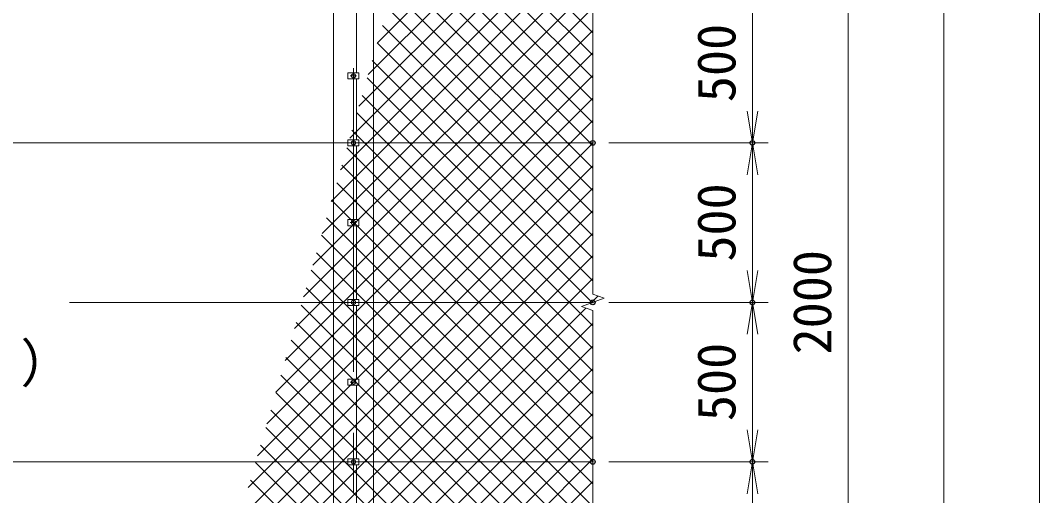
# Model space of a CAD drawing. Units: millimetres at full size. Extents: x -10500 to 10500, y -7425 to 7425.
# Drawn here: x -3557 to -364, y 419 to 1909 of the extents above; entities that cross this region are included whole.
import ezdxf
from ezdxf.enums import TextEntityAlignment as Align

# ---------------------------------------------------------------- set-up
doc = ezdxf.new("R2010")
doc.units = ezdxf.units.MM
doc.header["$LTSCALE"] = 30
doc.header["$PDMODE"] = 32
doc.header["$PDSIZE"] = 15
doc.linetypes.add('USER1', pattern=[50.8, 31.75, -6.35, 6.35, -6.35])
for name, color, linetype, lineweight in [('0-0_D-STR3', 3, 'Continuous', 13), ('0-1_D-BMK', 2, 'USER1', 13), ('0-2_D-STR1', 1, 'Continuous', 18), ('0-3_D-STR-DIM', 7, 'Continuous', 13), ('0-4_D-STR2', 7, 'Continuous', 13), ('0-5_D-STR-TXT', 7, 'Continuous', 13), ('0-8_0', 7, 'Continuous', 18)]:
    doc.layers.add(name, color=color, linetype=linetype, lineweight=lineweight)
doc.layers.add('0-9_Defpoints', color=253, linetype='Continuous')
doc.styles.add('ＭＳ ゴシック', font='')
doc.styles.get('ＭＳ ゴシック').set_extended_font_data('MS Gothic')

# ---------------------------------------------------------------- blocks, each defined once
blk = doc.blocks.new('_Open')
at = {"layer": '0-8_0'}
blk.add_line((-30, 5), (0, 0), dxfattribs=at)
blk.add_lwpolyline([(-30, -5), (0, 0), (-30, 0)], dxfattribs=at)

msp = doc.modelspace()

# ---------------------------------------------------------------- linework, layer by layer
at = {"layer": '0-0_D-STR3'}
for p, q in [((-2503.59, 1744.69), (-2503.59, 1935.69)), ((-2496.39, 1744.69), (-2530.79, 1744.69)), ((-2530.79, 1744.69), (-2530.79, 1725.69)), ((-2496.39, 1725.69), (-2530.79, 1725.69)), ((-2513.59, 1742.69), (-2520.09, 1738.94)), ((-2520.09, 1738.94), (-2520.09, 1731.43)), ((-2520.09, 1731.43), (-2513.59, 1727.68)), ((-2507.09, 1738.94), (-2513.59, 1742.69)), ((-2513.59, 1727.68), (-2507.09, 1731.43)), ((-2507.09, 1731.43), (-2507.09, 1738.94)), ((-2503.59, 1534.69), (-2503.59, 1725.69)), ((-2496.39, 1744.69), (-2496.39, 1725.69)), ((-2496.39, 1534.69), (-2530.79, 1534.69)), ((-2530.79, 1534.69), (-2530.79, 1515.69)), ((-2496.39, 1534.69), (-2496.39, 1515.69)), ((-8496.39, 1525.19), (-1763.59, 1525.19)), ((-2496.39, 1515.69), (-2530.79, 1515.69)), ((-2513.59, 1532.69), (-2520.09, 1528.94)), ((-2520.09, 1528.94), (-2520.09, 1521.43)), ((-2520.09, 1521.43), (-2513.59, 1517.68)), ((-2507.09, 1528.94), (-2513.59, 1532.69)), ((-2513.59, 1517.68), (-2507.09, 1521.43)), ((-2507.09, 1521.43), (-2507.09, 1528.94)), ((-2503.59, 1284.69), (-2503.59, 1515.69)), ((-2513.59, 1282.69), (-2520.09, 1278.94)), ((-2520.09, 1278.94), (-2520.09, 1271.43)), ((-2507.09, 1278.94), (-2513.59, 1282.69)), ((-2507.09, 1271.43), (-2507.09, 1278.94)), ((-2496.39, 1284.69), (-2496.39, 1265.69)), ((-2496.39, 1265.69), (-2530.79, 1265.69)), ((-2520.09, 1271.43), (-2513.59, 1267.68)), ((-2513.59, 1267.68), (-2507.09, 1271.43)), ((-2503.59, 1034.69), (-2503.59, 1265.69)), ((-3402.72, 1025.19), (-1763.59, 1025.19)), ((-2530.79, 1034.69), (-2530.79, 1015.69)), ((-2496.39, 1034.69), (-2530.79, 1034.69)), ((-2513.59, 1032.69), (-2520.09, 1028.94)), ((-2520.09, 1028.94), (-2520.09, 1021.43)), ((-2507.09, 1028.94), (-2513.59, 1032.69)), ((-2507.09, 1021.43), (-2507.09, 1028.94)), ((-2496.39, 1034.69), (-2496.39, 1015.69)), ((-2496.39, 1015.69), (-2530.79, 1015.69)), ((-2520.09, 1021.43), (-2513.59, 1017.68)), ((-2513.59, 1017.68), (-2507.09, 1021.43)), ((-2503.59, 784.69), (-2503.59, 1015.69)), ((-2496.39, 784.69), (-2530.79, 784.69)), ((-2530.79, 784.69), (-2530.79, 765.69)), ((-2513.59, 782.69), (-2520.09, 778.94)), ((-2520.09, 778.94), (-2520.09, 771.43)), ((-2520.09, 771.43), (-2513.59, 767.68)), ((-2507.09, 778.94), (-2513.59, 782.69)), ((-2513.59, 767.68), (-2507.09, 771.43)), ((-2507.09, 771.43), (-2507.09, 778.94)), ((-2496.39, 784.69), (-2496.39, 765.69)), ((-2496.39, 765.69), (-2530.79, 765.69)), ((-2503.59, 534.69), (-2503.59, 765.69)), ((-8496.39, 525.19), (-1763.59, 525.19)), ((-2496.39, 534.69), (-2530.79, 534.69)), ((-2530.79, 534.69), (-2530.79, 515.69)), ((-2496.39, 515.69), (-2530.79, 515.69)), ((-2513.59, 532.69), (-2520.09, 528.94)), ((-2520.09, 528.94), (-2520.09, 521.43)), ((-2520.09, 521.43), (-2513.59, 517.68)), ((-2507.09, 528.94), (-2513.59, 532.69)), ((-2513.59, 517.68), (-2507.09, 521.43)), ((-2507.09, 521.43), (-2507.09, 528.94)), ((-2503.59, 324.69), (-2503.59, 515.69)), ((-2496.39, 534.69), (-2496.39, 515.69))]:
    msp.add_line(p, q, dxfattribs=at)
msp.add_lwpolyline([(-2496.39, 1284.69), (-2530.79, 1284.69), (-2530.79, 1265.69)], dxfattribs=at)
for centre in [(-2513.59, 1735.19), (-2513.59, 1525.19), (-2513.59, 1275.19), (-2513.59, 1025.19), (-2513.59, 775.19), (-2513.59, 525.19)]:
    msp.add_circle(centre, 6.25, dxfattribs=at)
at = {"layer": '0-1_D-BMK'}
for p, q in [((-2513.59, -3764.81), (-2513.59, 3173.42)), ((-2503.59, 1735.19), (-2523.59, 1735.19)), ((-2503.59, 1525.19), (-2523.59, 1525.19)), ((-2503.59, 1275.19), (-2523.59, 1275.19)), ((-2503.59, 1025.19), (-2523.59, 1025.19)), ((-2503.59, 775.19), (-2523.59, 775.19)), ((-2503.59, 525.19), (-2523.59, 525.19))]:
    msp.add_line(p, q, dxfattribs=at)
at = {"layer": '0-2_D-STR1'}
for p, q in [((-2576.09, 1953.19), (-2576.09, 48.19)), ((-2451.09, 48.19), (-2451.09, 1953.19))]:
    msp.add_line(p, q, dxfattribs=at)
at = {"layer": '0-3_D-STR-DIM'}
for p, q in [((-1763.59, 2499.47), (-1763.59, 1050.84)), ((-1263.59, 1525.19), (-1263.59, 2025.19)), ((-963.59, 2025.19), (-963.59, 25.19)), ((-663.59, -1974.81), (-663.59, 2025.19)), ((-363.59, -3004.81), (-363.59, 2025.19)), ((-1713.59, 1525.19), (-1213.59, 1525.19)), ((-1713.59, 1525.19), (-1213.59, 1525.19)), ((-1263.59, 1025.19), (-1263.59, 1525.19)), ((-1798.82, 1012.36), (-1728.34, 1038.01)), ((-1728.34, 1038.01), (-1763.58, 1050.84)), ((-1713.59, 1025.19), (-1213.59, 1025.19)), ((-1713.59, 1025.19), (-1213.59, 1025.19)), ((-1263.59, 525.19), (-1263.59, 1025.19)), ((-1763.58, 999.54), (-1798.82, 1012.36)), ((-1763.59, 999.54), (-1763.59, -949.16)), ((-1713.59, 525.19), (-1213.59, 525.19)), ((-1713.59, 525.19), (-1213.59, 525.19)), ((-1263.59, 25.19), (-1263.59, 525.19))]:
    msp.add_line(p, q, dxfattribs=at)
at = {"layer": '0-4_D-STR2'}
for p, q in [((-2640.84, 1142.02), (-1763.59, 2019.28)), ((-2611.96, 1241.62), (-1832.39, 2021.19)), ((-2583.07, 1341.21), (-1903.1, 2021.19)), ((-2554.19, 1440.81), (-1973.81, 2021.19)), ((-2525.3, 1540.4), (-2044.52, 2021.19)), ((-2496.42, 1640), (-2115.23, 2021.19)), ((-2467.53, 1739.59), (-2185.94, 2021.19)), ((-2438.65, 1839.19), (-2256.65, 2021.19)), ((-1763.58, 1446.3), (-2338.47, 2021.19)), ((-1763.58, 1517.01), (-2267.76, 2021.19)), ((-1763.58, 1587.72), (-2197.05, 2021.19)), ((-1763.58, 1658.43), (-2126.34, 2021.19)), ((-1763.58, 1729.14), (-2055.63, 2021.19)), ((-1763.58, 1799.85), (-1984.92, 2021.19)), ((-1763.59, 1870.57), (-1914.21, 2021.19)), ((-1763.58, 1375.59), (-2391.11, 2003.11)), ((-2669.73, 1042.43), (-1763.59, 1948.57)), ((-1763.58, 1304.87), (-2407.01, 1948.3)), ((-1763.58, 1234.16), (-2422.9, 1893.49)), ((-2698.61, 942.83), (-1763.59, 1877.86)), ((-1763.58, 1163.45), (-2438.8, 1838.67)), ((-2727.5, 843.24), (-1763.58, 1807.15)), ((-1763.58, 1092.74), (-2454.7, 1783.86)), ((-2756.38, 743.64), (-1763.58, 1736.44)), ((-1765.89, 1024.34), (-2470.59, 1729.05)), ((-2785.27, 644.05), (-1763.58, 1665.73)), ((-1763.58, 951.32), (-2486.49, 1674.23)), ((-1763.58, 880.61), (-2502.39, 1619.42)), ((-2814.15, 544.45), (-1763.58, 1595.02)), ((-1763.58, 809.9), (-2518.28, 1564.6)), ((-2843.03, 444.85), (-1763.58, 1524.31)), ((-1763.58, 739.19), (-2534.18, 1509.79)), ((-2871.92, 345.26), (-1763.58, 1453.6)), ((-1763.58, 668.48), (-2550.08, 1454.98)), ((-2900.8, 245.66), (-1763.58, 1382.89)), ((-1763.58, 597.77), (-2565.98, 1400.16)), ((-1763.58, 527.06), (-2581.87, 1345.35)), ((-2929.69, 146.07), (-1763.58, 1312.18)), ((-1763.58, 456.35), (-2597.77, 1290.54)), ((-2958.57, 46.47), (-1763.58, 1241.47)), ((-1763.58, 385.63), (-2613.67, 1235.72)), ((-2987.46, -53.12), (-1763.58, 1170.76)), ((-1763.58, 314.92), (-2629.56, 1180.91)), ((-1763.58, 244.21), (-2645.46, 1126.1)), ((-3016.34, -152.72), (-1763.58, 1100.05)), ((-1763.58, 173.5), (-2661.36, 1071.28)), ((-1770.1, 1022.81), (-1747.81, 1045.1)), ((-3045.23, -252.31), (-1785.43, 1007.49)), ((-1763.58, 102.79), (-2677.26, 1016.47)), ((-3074.11, -351.91), (-1763.58, 958.63)), ((-1763.58, 32.08), (-2693.15, 961.65)), ((-1763.58, -38.63), (-2709.05, 906.84)), ((-3103, -451.5), (-1763.58, 887.92)), ((-1763.58, -109.34), (-2724.95, 852.03)), ((-3131.88, -551.1), (-1763.58, 817.21)), ((-1763.58, -180.05), (-2740.84, 797.21)), ((-3160.77, -650.69), (-1763.58, 746.49)), ((-1763.58, -250.76), (-2756.74, 742.4)), ((-3189.65, -750.29), (-1763.58, 675.78)), ((-1763.58, -321.47), (-2772.64, 687.59)), ((-1763.58, -392.18), (-2788.53, 632.77)), ((-3218.54, -849.88), (-1763.58, 605.07)), ((-1763.58, -462.89), (-2804.43, 577.96)), ((-3247.42, -949.48), (-1763.58, 534.36)), ((-1763.58, -533.6), (-2820.33, 523.15)), ((-3276.3, -1049.08), (-1763.58, 463.65)), ((-1763.58, -604.31), (-2836.23, 468.33))]:
    msp.add_line(p, q, dxfattribs=at)
at = {"layer": '0-9_Defpoints'}
for p in [(-1763.59, 1525.19), (-1263.59, 1525.19), (-1763.59, 1025.19), (-1263.59, 1025.19), (-1763.59, 525.19), (-1263.59, 525.19)]:
    msp.add_point(p, dxfattribs=at)

# ---------------------------------------------------------------- block references
at = {"layer": '0-3_D-STR-DIM', "xscale": 3.333333, "yscale": 3.333333}
for p, rotation in [((-1263.59, 1525.19), 270), ((-1263.59, 1525.19), 90), ((-1263.59, 1025.19), 270), ((-1263.59, 1025.19), 90), ((-1263.59, 525.19), 270), ((-1263.59, 525.19), 90)]:
    msp.add_blockref('_Open', p, dxfattribs=dict(at, rotation=rotation))

# ---------------------------------------------------------------- texts
at = {"layer": '0-3_D-STR-DIM', "style": 'ＭＳ ゴシック'}
for s, p in [('500', (-1280.46, 1652.97)), ('500', (-1280.46, 1152.97)), ('2000', (-980.46, 862.02)), ('500', (-1280.46, 652.97))]:
    msp.add_text(s, height=120.3, rotation=90, dxfattribs=at).set_placement(p, align=Align.BOTTOM_LEFT)
at = {"layer": '0-5_D-STR-TXT', "style": 'ＭＳ ゴシック'}
msp.add_text('（\u3000\u3000   \u3000\u3000）', height=120.3, dxfattribs=at).set_placement((-4622.73, 738.53), align=Align.BOTTOM_LEFT)

doc.saveas('drawing.dxf')
